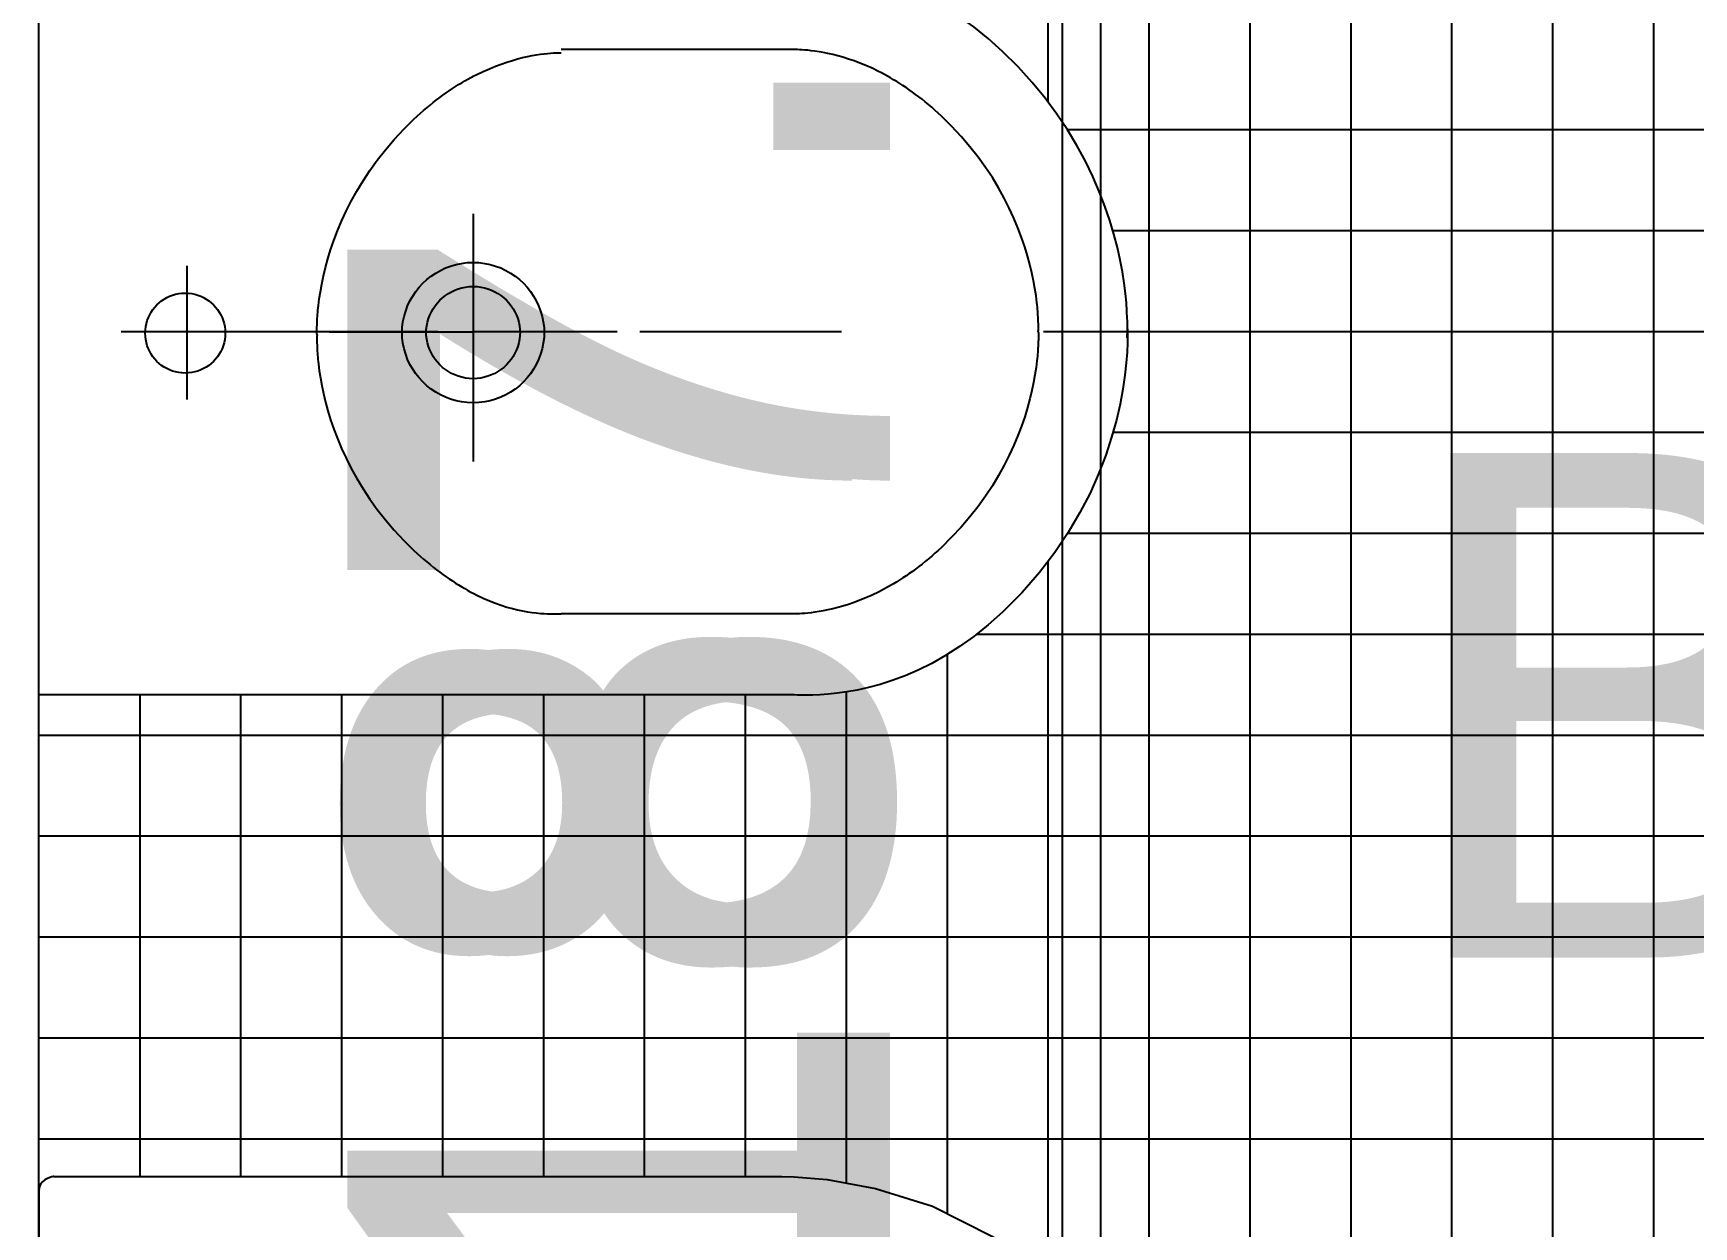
# Model space of a CAD drawing. Extents: x -1.8 to 45.6, y -22.6 to 61.5.
# Drawn here: x 39.141 to 39.963, y 17.007 to 17.598 of the extents above; entities that cross this region are included whole.
import ezdxf
from ezdxf.enums import TextEntityAlignment as Align

# ---------------------------------------------------------------- set-up
doc = ezdxf.new("R2010")
doc.units = 0
doc.header["$MEASUREMENT"] = 0
doc.linetypes.add('CENTER', pattern=[2, 1.25, -0.25, 0.25, -0.25])
doc.linetypes.add('DASHDOTX2', pattern=[50.8, 25.4, -12.7, 0, -12.7])
doc.layers.get('0').update_dxf_attribs({"linetype": 'CONTINUOUS'})
for name, color, linetype in [('A-AXIS-SANITARY', 10, 'DASHDOTX2'), ('a-dim', 3, 'CONTINUOUS'), ('A-NOMENCLATURE', 3, 'CONTINUOUS'), ('A-PROJ-TIL-BATH', 8, 'CONTINUOUS'), ('A-SECT-TILE', 12, 'CONTINUOUS')]:
    doc.layers.add(name, color=color, linetype=linetype)
doc.styles.add('A100-STEXT', font='arial.ttf', dxfattribs={"height": 0.25})

msp = doc.modelspace()

# ---------------------------------------------------------------- linework, layer by layer
for p, q in [((39.14337, 17.27), (39.14337, 17.63)), ((39.14337, 17.27), (39.14337, 17.63)), ((39.5177, 17.58977), (39.40214, 17.58977)), ((39.5177, 17.58977), (39.40214, 17.58977)), ((39.35859, 17.50844), (39.35859, 17.38566)), ((39.35859, 17.50844), (39.35859, 17.38566)), ((39.21682, 17.41649), (39.21682, 17.48263)), ((39.21682, 17.41649), (39.21682, 17.48263)), ((39.24593, 17.45), (39.18419, 17.45)), ((39.24593, 17.45), (39.18419, 17.45)), ((39.28724, 17.45), (39.35859, 17.45)), ((39.28724, 17.45), (39.35859, 17.45)), ((39.42993, 17.45), (39.35859, 17.45)), ((39.42993, 17.45), (39.35859, 17.45)), ((39.5177, 17.31023), (39.40214, 17.31023)), ((39.5177, 17.31023), (39.40214, 17.31023)), ((39.5177, 17.27), (39.14337, 17.27)), ((39.5177, 17.27), (39.14337, 17.27))]:
    msp.add_line(p, q)
for points in [[(39.62089, 17.58892), (39.61375, 17.59531), (39.60664, 17.601), (39.59959, 17.60604), (39.59263, 17.61047), (39.58579, 17.61432), (39.5791, 17.61763), (39.57258, 17.62045), (39.56628, 17.62281), (39.56021, 17.62476), (39.55441, 17.62633), (39.54891, 17.62756), (39.54374, 17.62849), (39.53892, 17.62917), (39.53449, 17.62963), (39.53048, 17.62991), (39.52691, 17.63005), (39.52382, 17.63009), (39.52124, 17.63006), (39.51919, 17.63002), (39.5177, 17.63)], [(39.62089, 17.58892), (39.61375, 17.59531), (39.60664, 17.601), (39.59959, 17.60604), (39.59263, 17.61047), (39.58579, 17.61432), (39.5791, 17.61763), (39.57258, 17.62045), (39.56628, 17.62281), (39.56021, 17.62476), (39.55441, 17.62633), (39.54891, 17.62756), (39.54374, 17.62849), (39.53892, 17.62917), (39.53449, 17.62963), (39.53048, 17.62991), (39.52691, 17.63005), (39.52382, 17.63009), (39.52124, 17.63006), (39.51919, 17.63002), (39.5177, 17.63)], [(39.36049, 17.57747), (39.3636, 17.57897), (39.36665, 17.58032), (39.36962, 17.58154), (39.37251, 17.58262), (39.37531, 17.58358), (39.37802, 17.58442), (39.38062, 17.58516), (39.38312, 17.58579), (39.3855, 17.58633), (39.38776, 17.58679), (39.38989, 17.58716), (39.39188, 17.58747), (39.39374, 17.58771), (39.39544, 17.5879), (39.39699, 17.58803), (39.39837, 17.58813), (39.39959, 17.58819), (39.40062, 17.58822), (39.40148, 17.58824), (39.40214, 17.58824)], [(39.36049, 17.57747), (39.3636, 17.57897), (39.36665, 17.58032), (39.36962, 17.58154), (39.37251, 17.58262), (39.37531, 17.58358), (39.37802, 17.58442), (39.38062, 17.58516), (39.38312, 17.58579), (39.3855, 17.58633), (39.38776, 17.58679), (39.38989, 17.58716), (39.39188, 17.58747), (39.39374, 17.58771), (39.39544, 17.5879), (39.39699, 17.58803), (39.39837, 17.58813), (39.39959, 17.58819), (39.40062, 17.58822), (39.40148, 17.58824), (39.40214, 17.58824)], [(39.55935, 17.57901), (39.55624, 17.58051), (39.5532, 17.58186), (39.55023, 17.58307), (39.54734, 17.58415), (39.54453, 17.58511), (39.54183, 17.58596), (39.53922, 17.58669), (39.53673, 17.58733), (39.53434, 17.58787), (39.53208, 17.58832), (39.52995, 17.5887), (39.52796, 17.589), (39.52611, 17.58924), (39.5244, 17.58943), (39.52285, 17.58957), (39.52147, 17.58966), (39.52026, 17.58972), (39.51922, 17.58975), (39.51836, 17.58977), (39.5177, 17.58977)], [(39.55935, 17.57901), (39.55624, 17.58051), (39.5532, 17.58186), (39.55023, 17.58307), (39.54734, 17.58415), (39.54453, 17.58511), (39.54183, 17.58596), (39.53922, 17.58669), (39.53673, 17.58733), (39.53434, 17.58787), (39.53208, 17.58832), (39.52995, 17.5887), (39.52796, 17.589), (39.52611, 17.58924), (39.5244, 17.58943), (39.52285, 17.58957), (39.52147, 17.58966), (39.52026, 17.58972), (39.51922, 17.58975), (39.51836, 17.58977), (39.5177, 17.58977)], [(39.68271, 17.45647), (39.68254, 17.46014), (39.68225, 17.46433), (39.68179, 17.46899), (39.68115, 17.4741), (39.68028, 17.47961), (39.67917, 17.48551), (39.67778, 17.49175), (39.67608, 17.4983), (39.67405, 17.50513), (39.67164, 17.5122), (39.66884, 17.51948), (39.66562, 17.52694), (39.66194, 17.53454), (39.65777, 17.54225), (39.65308, 17.55004), (39.64785, 17.55786), (39.64205, 17.5657), (39.63564, 17.57351), (39.6286, 17.58126), (39.62089, 17.58892)], [(39.68271, 17.45647), (39.68254, 17.46014), (39.68225, 17.46433), (39.68179, 17.46899), (39.68115, 17.4741), (39.68028, 17.47961), (39.67917, 17.48551), (39.67778, 17.49175), (39.67608, 17.4983), (39.67405, 17.50513), (39.67164, 17.5122), (39.66884, 17.51948), (39.66562, 17.52694), (39.66194, 17.53454), (39.65777, 17.54225), (39.65308, 17.55004), (39.64785, 17.55786), (39.64205, 17.5657), (39.63564, 17.57351), (39.6286, 17.58126), (39.62089, 17.58892)], [(39.32925, 17.55531), (39.33086, 17.5568), (39.33246, 17.55825), (39.33406, 17.55965), (39.33566, 17.56101), (39.33726, 17.56233), (39.33885, 17.56361), (39.34044, 17.56485), (39.34202, 17.56605), (39.3436, 17.5672), (39.34517, 17.56832), (39.34674, 17.5694), (39.3483, 17.57044), (39.34986, 17.57145), (39.3514, 17.57241), (39.35294, 17.57334), (39.35447, 17.57424), (39.35599, 17.5751), (39.3575, 17.57592), (39.359, 17.57672), (39.36049, 17.57747)], [(39.32925, 17.55531), (39.33086, 17.5568), (39.33246, 17.55825), (39.33406, 17.55965), (39.33566, 17.56101), (39.33726, 17.56233), (39.33885, 17.56361), (39.34044, 17.56485), (39.34202, 17.56605), (39.3436, 17.5672), (39.34517, 17.56832), (39.34674, 17.5694), (39.3483, 17.57044), (39.34986, 17.57145), (39.3514, 17.57241), (39.35294, 17.57334), (39.35447, 17.57424), (39.35599, 17.5751), (39.3575, 17.57592), (39.359, 17.57672), (39.36049, 17.57747)], [(39.59059, 17.55684), (39.58898, 17.55833), (39.58738, 17.55978), (39.58578, 17.56119), (39.58418, 17.56255), (39.58259, 17.56387), (39.581, 17.56515), (39.57941, 17.56638), (39.57782, 17.56758), (39.57624, 17.56874), (39.57467, 17.56986), (39.5731, 17.57093), (39.57154, 17.57198), (39.56999, 17.57298), (39.56844, 17.57395), (39.5669, 17.57488), (39.56537, 17.57577), (39.56385, 17.57663), (39.56234, 17.57746), (39.56084, 17.57825), (39.55935, 17.57901)], [(39.59059, 17.55684), (39.58898, 17.55833), (39.58738, 17.55978), (39.58578, 17.56119), (39.58418, 17.56255), (39.58259, 17.56387), (39.581, 17.56515), (39.57941, 17.56638), (39.57782, 17.56758), (39.57624, 17.56874), (39.57467, 17.56986), (39.5731, 17.57093), (39.57154, 17.57198), (39.56999, 17.57298), (39.56844, 17.57395), (39.5669, 17.57488), (39.56537, 17.57577), (39.56385, 17.57663), (39.56234, 17.57746), (39.56084, 17.57825), (39.55935, 17.57901)], [(39.28195, 17.46292), (39.28238, 17.46627), (39.28292, 17.46984), (39.28361, 17.47363), (39.28444, 17.47761), (39.28544, 17.48177), (39.28662, 17.4861), (39.28798, 17.49058), (39.28955, 17.49519), (39.29134, 17.49992), (39.29336, 17.50475), (39.29562, 17.50967), (39.29814, 17.51466), (39.30094, 17.51971), (39.30402, 17.52479), (39.3074, 17.52991), (39.31109, 17.53503), (39.31511, 17.54015), (39.31946, 17.54524), (39.32418, 17.5503), (39.32925, 17.55531)], [(39.28195, 17.46292), (39.28238, 17.46627), (39.28292, 17.46984), (39.28361, 17.47363), (39.28444, 17.47761), (39.28544, 17.48177), (39.28662, 17.4861), (39.28798, 17.49058), (39.28955, 17.49519), (39.29134, 17.49992), (39.29336, 17.50475), (39.29562, 17.50967), (39.29814, 17.51466), (39.30094, 17.51971), (39.30402, 17.52479), (39.3074, 17.52991), (39.31109, 17.53503), (39.31511, 17.54015), (39.31946, 17.54524), (39.32418, 17.5503), (39.32925, 17.55531)], [(39.63789, 17.46446), (39.63747, 17.4678), (39.63692, 17.47138), (39.63623, 17.47516), (39.6354, 17.47914), (39.6344, 17.48331), (39.63323, 17.48763), (39.63186, 17.49211), (39.63029, 17.49672), (39.6285, 17.50145), (39.62649, 17.50628), (39.62422, 17.5112), (39.6217, 17.51619), (39.61891, 17.52124), (39.61583, 17.52633), (39.61245, 17.53144), (39.60876, 17.53656), (39.60474, 17.54168), (39.60038, 17.54678), (39.59567, 17.55183), (39.59059, 17.55684)], [(39.63789, 17.46446), (39.63747, 17.4678), (39.63692, 17.47138), (39.63623, 17.47516), (39.6354, 17.47914), (39.6344, 17.48331), (39.63323, 17.48763), (39.63186, 17.49211), (39.63029, 17.49672), (39.6285, 17.50145), (39.62649, 17.50628), (39.62422, 17.5112), (39.6217, 17.51619), (39.61891, 17.52124), (39.61583, 17.52633), (39.61245, 17.53144), (39.60876, 17.53656), (39.60474, 17.54168), (39.60038, 17.54678), (39.59567, 17.55183), (39.59059, 17.55684)], [(39.32336, 17.44912), (39.32348, 17.45201), (39.32383, 17.45483), (39.32439, 17.45759), (39.32516, 17.46025), (39.32613, 17.46283), (39.3273, 17.46531), (39.32864, 17.46768), (39.33016, 17.46992), (39.33184, 17.47204), (39.33368, 17.47403), (39.33566, 17.47587), (39.33779, 17.47755), (39.34003, 17.47907), (39.3424, 17.48041), (39.34488, 17.48158), (39.34745, 17.48255), (39.35012, 17.48332), (39.35287, 17.48388), (39.3557, 17.48423), (39.35859, 17.48435)], [(39.32336, 17.44912), (39.32348, 17.45201), (39.32383, 17.45483), (39.32439, 17.45759), (39.32516, 17.46025), (39.32613, 17.46283), (39.3273, 17.46531), (39.32864, 17.46768), (39.33016, 17.46992), (39.33184, 17.47204), (39.33368, 17.47403), (39.33566, 17.47587), (39.33779, 17.47755), (39.34003, 17.47907), (39.3424, 17.48041), (39.34488, 17.48158), (39.34745, 17.48255), (39.35012, 17.48332), (39.35287, 17.48388), (39.3557, 17.48423), (39.35859, 17.48435)], [(39.35859, 17.48435), (39.36148, 17.48423), (39.3643, 17.48388), (39.36705, 17.48332), (39.36972, 17.48255), (39.3723, 17.48158), (39.37478, 17.48041), (39.37714, 17.47907), (39.37939, 17.47755), (39.38151, 17.47587), (39.3835, 17.47403), (39.38533, 17.47204), (39.38702, 17.46992), (39.38853, 17.46768), (39.38988, 17.46531), (39.39104, 17.46283), (39.39202, 17.46025), (39.39279, 17.45759), (39.39335, 17.45483), (39.3937, 17.45201), (39.39381, 17.44912)], [(39.35859, 17.48435), (39.36148, 17.48423), (39.3643, 17.48388), (39.36705, 17.48332), (39.36972, 17.48255), (39.3723, 17.48158), (39.37478, 17.48041), (39.37714, 17.47907), (39.37939, 17.47755), (39.38151, 17.47587), (39.3835, 17.47403), (39.38533, 17.47204), (39.38702, 17.46992), (39.38853, 17.46768), (39.38988, 17.46531), (39.39104, 17.46283), (39.39202, 17.46025), (39.39279, 17.45759), (39.39335, 17.45483), (39.3937, 17.45201), (39.39381, 17.44912)], [(39.19611, 17.44931), (39.19618, 17.45094), (39.19637, 17.45253), (39.19669, 17.45408), (39.19713, 17.45558), (39.19767, 17.45703), (39.19833, 17.45842), (39.19908, 17.45976), (39.19994, 17.46102), (39.20089, 17.46221), (39.20192, 17.46333), (39.20304, 17.46437), (39.20423, 17.46531), (39.2055, 17.46617), (39.20683, 17.46693), (39.20822, 17.46758), (39.20967, 17.46813), (39.21118, 17.46856), (39.21272, 17.46888), (39.21431, 17.46907), (39.21594, 17.46914)], [(39.19611, 17.44931), (39.19618, 17.45094), (39.19637, 17.45253), (39.19669, 17.45408), (39.19713, 17.45558), (39.19767, 17.45703), (39.19833, 17.45842), (39.19908, 17.45976), (39.19994, 17.46102), (39.20089, 17.46221), (39.20192, 17.46333), (39.20304, 17.46437), (39.20423, 17.46531), (39.2055, 17.46617), (39.20683, 17.46693), (39.20822, 17.46758), (39.20967, 17.46813), (39.21118, 17.46856), (39.21272, 17.46888), (39.21431, 17.46907), (39.21594, 17.46914)], [(39.21594, 17.46914), (39.21757, 17.46907), (39.21916, 17.46888), (39.2207, 17.46856), (39.22221, 17.46813), (39.22366, 17.46758), (39.22505, 17.46693), (39.22638, 17.46617), (39.22765, 17.46531), (39.22884, 17.46437), (39.22996, 17.46333), (39.23099, 17.46221), (39.23194, 17.46102), (39.2328, 17.45976), (39.23355, 17.45842), (39.23421, 17.45703), (39.23475, 17.45558), (39.23519, 17.45408), (39.23551, 17.45253), (39.2357, 17.45094), (39.23577, 17.44931)], [(39.21594, 17.46914), (39.21757, 17.46907), (39.21916, 17.46888), (39.2207, 17.46856), (39.22221, 17.46813), (39.22366, 17.46758), (39.22505, 17.46693), (39.22638, 17.46617), (39.22765, 17.46531), (39.22884, 17.46437), (39.22996, 17.46333), (39.23099, 17.46221), (39.23194, 17.46102), (39.2328, 17.45976), (39.23355, 17.45842), (39.23421, 17.45703), (39.23475, 17.45558), (39.23519, 17.45408), (39.23551, 17.45253), (39.2357, 17.45094), (39.23577, 17.44931)], [(39.33532, 17.44912), (39.33539, 17.45103), (39.33562, 17.4529), (39.33599, 17.45471), (39.3365, 17.45648), (39.33714, 17.45818), (39.33791, 17.45982), (39.3388, 17.46138), (39.33981, 17.46287), (39.34092, 17.46427), (39.34213, 17.46558), (39.34344, 17.46679), (39.34484, 17.4679), (39.34633, 17.46891), (39.34789, 17.4698), (39.34953, 17.47056), (39.35123, 17.47121), (39.353, 17.47172), (39.35481, 17.47209), (39.35668, 17.47232), (39.35859, 17.47239)], [(39.33532, 17.44912), (39.33539, 17.45103), (39.33562, 17.4529), (39.33599, 17.45471), (39.3365, 17.45648), (39.33714, 17.45818), (39.33791, 17.45982), (39.3388, 17.46138), (39.33981, 17.46287), (39.34092, 17.46427), (39.34213, 17.46558), (39.34344, 17.46679), (39.34484, 17.4679), (39.34633, 17.46891), (39.34789, 17.4698), (39.34953, 17.47056), (39.35123, 17.47121), (39.353, 17.47172), (39.35481, 17.47209), (39.35668, 17.47232), (39.35859, 17.47239)], [(39.35859, 17.47239), (39.3605, 17.47232), (39.36236, 17.47209), (39.36418, 17.47172), (39.36594, 17.47121), (39.36765, 17.47056), (39.36928, 17.4698), (39.37085, 17.46891), (39.37233, 17.4679), (39.37373, 17.46679), (39.37504, 17.46558), (39.37626, 17.46427), (39.37737, 17.46287), (39.37837, 17.46138), (39.37926, 17.45982), (39.38003, 17.45818), (39.38067, 17.45648), (39.38118, 17.45471), (39.38156, 17.4529), (39.38178, 17.45103), (39.38186, 17.44912)], [(39.35859, 17.47239), (39.3605, 17.47232), (39.36236, 17.47209), (39.36418, 17.47172), (39.36594, 17.47121), (39.36765, 17.47056), (39.36928, 17.4698), (39.37085, 17.46891), (39.37233, 17.4679), (39.37373, 17.46679), (39.37504, 17.46558), (39.37626, 17.46427), (39.37737, 17.46287), (39.37837, 17.46138), (39.37926, 17.45982), (39.38003, 17.45818), (39.38067, 17.45648), (39.38118, 17.45471), (39.38156, 17.4529), (39.38178, 17.45103), (39.38186, 17.44912)], [(39.28124, 17.44847), (39.28123, 17.4487), (39.28122, 17.44899), (39.28121, 17.44934), (39.2812, 17.44975), (39.28119, 17.4502), (39.28119, 17.45072), (39.28119, 17.45128), (39.2812, 17.4519), (39.28121, 17.45256), (39.28123, 17.45328), (39.28126, 17.45404), (39.28129, 17.45486), (39.28134, 17.45571), (39.28139, 17.45662), (39.28145, 17.45756), (39.28153, 17.45855), (39.28161, 17.45959), (39.28171, 17.46066), (39.28182, 17.46177), (39.28195, 17.46292)], [(39.28124, 17.44847), (39.28123, 17.4487), (39.28122, 17.44899), (39.28121, 17.44934), (39.2812, 17.44975), (39.28119, 17.4502), (39.28119, 17.45072), (39.28119, 17.45128), (39.2812, 17.4519), (39.28121, 17.45256), (39.28123, 17.45328), (39.28126, 17.45404), (39.28129, 17.45486), (39.28134, 17.45571), (39.28139, 17.45662), (39.28145, 17.45756), (39.28153, 17.45855), (39.28161, 17.45959), (39.28171, 17.46066), (39.28182, 17.46177), (39.28195, 17.46292)], [(39.6386, 17.45), (39.63861, 17.45023), (39.63863, 17.45053), (39.63864, 17.45087), (39.63864, 17.45128), (39.63865, 17.45174), (39.63865, 17.45225), (39.63865, 17.45281), (39.63864, 17.45343), (39.63863, 17.4541), (39.63861, 17.45481), (39.63858, 17.45558), (39.63855, 17.45639), (39.63851, 17.45725), (39.63845, 17.45815), (39.63839, 17.4591), (39.63832, 17.46009), (39.63823, 17.46112), (39.63813, 17.46219), (39.63802, 17.46331), (39.63789, 17.46446)], [(39.6386, 17.45), (39.63861, 17.45023), (39.63863, 17.45053), (39.63864, 17.45087), (39.63864, 17.45128), (39.63865, 17.45174), (39.63865, 17.45225), (39.63865, 17.45281), (39.63864, 17.45343), (39.63863, 17.4541), (39.63861, 17.45481), (39.63858, 17.45558), (39.63855, 17.45639), (39.63851, 17.45725), (39.63845, 17.45815), (39.63839, 17.4591), (39.63832, 17.46009), (39.63823, 17.46112), (39.63813, 17.46219), (39.63802, 17.46331), (39.63789, 17.46446)], [(39.68262, 17.45307), (39.68266, 17.4525), (39.68273, 17.45083), (39.68278, 17.44813), (39.68273, 17.44447), (39.68255, 17.43992), (39.68215, 17.43454), (39.68148, 17.42841), (39.68049, 17.42159), (39.6791, 17.41416), (39.67727, 17.40617), (39.67492, 17.3977), (39.67201, 17.38882), (39.66846, 17.37959), (39.66423, 17.37008), (39.65924, 17.36037), (39.65343, 17.35052), (39.64676, 17.34059), (39.63915, 17.33067), (39.63055, 17.3208), (39.62089, 17.31108)], [(39.68262, 17.45307), (39.68266, 17.4525), (39.68273, 17.45083), (39.68278, 17.44813), (39.68273, 17.44447), (39.68255, 17.43992), (39.68215, 17.43454), (39.68148, 17.42841), (39.68049, 17.42159), (39.6791, 17.41416), (39.67727, 17.40617), (39.67492, 17.3977), (39.67201, 17.38882), (39.66846, 17.37959), (39.66423, 17.37008), (39.65924, 17.36037), (39.65343, 17.35052), (39.64676, 17.34059), (39.63915, 17.33067), (39.63055, 17.3208), (39.62089, 17.31108)], [(39.68262, 17.44693), (39.68263, 17.44696), (39.68263, 17.44703), (39.68264, 17.44716), (39.68265, 17.44734), (39.68267, 17.44757), (39.68268, 17.44784), (39.68269, 17.44817), (39.68271, 17.44854), (39.68273, 17.44896), (39.68274, 17.44942), (39.68275, 17.44993), (39.68276, 17.45049), (39.68277, 17.45109), (39.68278, 17.45173), (39.68278, 17.45242), (39.68277, 17.45315), (39.68277, 17.45392), (39.68275, 17.45473), (39.68273, 17.45558), (39.68271, 17.45647)], [(39.68262, 17.44693), (39.68263, 17.44696), (39.68263, 17.44703), (39.68264, 17.44716), (39.68265, 17.44734), (39.68267, 17.44757), (39.68268, 17.44784), (39.68269, 17.44817), (39.68271, 17.44854), (39.68273, 17.44896), (39.68274, 17.44942), (39.68275, 17.44993), (39.68276, 17.45049), (39.68277, 17.45109), (39.68278, 17.45173), (39.68278, 17.45242), (39.68277, 17.45315), (39.68277, 17.45392), (39.68275, 17.45473), (39.68273, 17.45558), (39.68271, 17.45647)], [(39.21594, 17.42949), (39.21431, 17.42955), (39.21272, 17.42975), (39.21118, 17.43006), (39.20967, 17.4305), (39.20822, 17.43105), (39.20683, 17.4317), (39.2055, 17.43246), (39.20423, 17.43331), (39.20304, 17.43426), (39.20192, 17.43529), (39.20089, 17.43641), (39.19994, 17.4376), (39.19908, 17.43887), (39.19833, 17.4402), (39.19767, 17.4416), (39.19713, 17.44305), (39.19669, 17.44455), (39.19637, 17.4461), (39.19618, 17.44769), (39.19611, 17.44931)], [(39.21594, 17.42949), (39.21431, 17.42955), (39.21272, 17.42975), (39.21118, 17.43006), (39.20967, 17.4305), (39.20822, 17.43105), (39.20683, 17.4317), (39.2055, 17.43246), (39.20423, 17.43331), (39.20304, 17.43426), (39.20192, 17.43529), (39.20089, 17.43641), (39.19994, 17.4376), (39.19908, 17.43887), (39.19833, 17.4402), (39.19767, 17.4416), (39.19713, 17.44305), (39.19669, 17.44455), (39.19637, 17.4461), (39.19618, 17.44769), (39.19611, 17.44931)], [(39.23577, 17.44931), (39.2357, 17.44769), (39.23551, 17.4461), (39.23519, 17.44455), (39.23475, 17.44305), (39.23421, 17.4416), (39.23355, 17.4402), (39.2328, 17.43887), (39.23194, 17.4376), (39.23099, 17.43641), (39.22996, 17.43529), (39.22884, 17.43426), (39.22765, 17.43331), (39.22638, 17.43246), (39.22505, 17.4317), (39.22366, 17.43105), (39.22221, 17.4305), (39.2207, 17.43006), (39.21916, 17.42975), (39.21757, 17.42955), (39.21594, 17.42949)], [(39.23577, 17.44931), (39.2357, 17.44769), (39.23551, 17.4461), (39.23519, 17.44455), (39.23475, 17.44305), (39.23421, 17.4416), (39.23355, 17.4402), (39.2328, 17.43887), (39.23194, 17.4376), (39.23099, 17.43641), (39.22996, 17.43529), (39.22884, 17.43426), (39.22765, 17.43331), (39.22638, 17.43246), (39.22505, 17.4317), (39.22366, 17.43105), (39.22221, 17.4305), (39.2207, 17.43006), (39.21916, 17.42975), (39.21757, 17.42955), (39.21594, 17.42949)], [(39.28124, 17.44847), (39.28123, 17.44823), (39.28122, 17.44794), (39.28121, 17.44759), (39.2812, 17.44719), (39.28119, 17.44673), (39.28119, 17.44622), (39.28119, 17.44565), (39.2812, 17.44504), (39.28121, 17.44437), (39.28123, 17.44365), (39.28126, 17.44289), (39.28129, 17.44208), (39.28134, 17.44122), (39.28139, 17.44032), (39.28145, 17.43937), (39.28153, 17.43838), (39.28161, 17.43735), (39.28171, 17.43627), (39.28182, 17.43516), (39.28195, 17.43401)], [(39.28124, 17.44847), (39.28123, 17.44823), (39.28122, 17.44794), (39.28121, 17.44759), (39.2812, 17.44719), (39.28119, 17.44673), (39.28119, 17.44622), (39.28119, 17.44565), (39.2812, 17.44504), (39.28121, 17.44437), (39.28123, 17.44365), (39.28126, 17.44289), (39.28129, 17.44208), (39.28134, 17.44122), (39.28139, 17.44032), (39.28145, 17.43937), (39.28153, 17.43838), (39.28161, 17.43735), (39.28171, 17.43627), (39.28182, 17.43516), (39.28195, 17.43401)], [(39.35859, 17.41478), (39.3557, 17.41489), (39.35287, 17.41524), (39.35012, 17.4158), (39.34745, 17.41657), (39.34488, 17.41754), (39.3424, 17.41871), (39.34003, 17.42005), (39.33779, 17.42157), (39.33566, 17.42326), (39.33368, 17.42509), (39.33184, 17.42708), (39.33016, 17.4292), (39.32864, 17.43145), (39.3273, 17.43381), (39.32613, 17.43629), (39.32516, 17.43887), (39.32439, 17.44154), (39.32383, 17.44429), (39.32348, 17.44711), (39.32336, 17.45)], [(39.35859, 17.41478), (39.3557, 17.41489), (39.35287, 17.41524), (39.35012, 17.4158), (39.34745, 17.41657), (39.34488, 17.41754), (39.3424, 17.41871), (39.34003, 17.42005), (39.33779, 17.42157), (39.33566, 17.42326), (39.33368, 17.42509), (39.33184, 17.42708), (39.33016, 17.4292), (39.32864, 17.43145), (39.3273, 17.43381), (39.32613, 17.43629), (39.32516, 17.43887), (39.32439, 17.44154), (39.32383, 17.44429), (39.32348, 17.44711), (39.32336, 17.45)], [(39.35859, 17.42673), (39.35668, 17.4268), (39.35481, 17.42703), (39.353, 17.4274), (39.35123, 17.42791), (39.34953, 17.42856), (39.34789, 17.42932), (39.34633, 17.43021), (39.34484, 17.43122), (39.34344, 17.43233), (39.34213, 17.43354), (39.34092, 17.43485), (39.33981, 17.43626), (39.3388, 17.43774), (39.33791, 17.4393), (39.33714, 17.44094), (39.3365, 17.44264), (39.33599, 17.44441), (39.33562, 17.44623), (39.33539, 17.44809), (39.33532, 17.45)], [(39.35859, 17.42673), (39.35668, 17.4268), (39.35481, 17.42703), (39.353, 17.4274), (39.35123, 17.42791), (39.34953, 17.42856), (39.34789, 17.42932), (39.34633, 17.43021), (39.34484, 17.43122), (39.34344, 17.43233), (39.34213, 17.43354), (39.34092, 17.43485), (39.33981, 17.43626), (39.3388, 17.43774), (39.33791, 17.4393), (39.33714, 17.44094), (39.3365, 17.44264), (39.33599, 17.44441), (39.33562, 17.44623), (39.33539, 17.44809), (39.33532, 17.45)], [(39.38186, 17.45), (39.38178, 17.44809), (39.38156, 17.44623), (39.38118, 17.44441), (39.38067, 17.44264), (39.38003, 17.44094), (39.37926, 17.4393), (39.37837, 17.43774), (39.37737, 17.43626), (39.37626, 17.43485), (39.37504, 17.43354), (39.37373, 17.43233), (39.37233, 17.43122), (39.37085, 17.43021), (39.36928, 17.42932), (39.36765, 17.42856), (39.36594, 17.42791), (39.36418, 17.4274), (39.36236, 17.42703), (39.3605, 17.4268), (39.35859, 17.42673)], [(39.39381, 17.45), (39.3937, 17.44711), (39.39335, 17.44429), (39.39279, 17.44154), (39.39202, 17.43887), (39.39104, 17.43629), (39.38988, 17.43381), (39.38853, 17.43145), (39.38702, 17.4292), (39.38533, 17.42708), (39.3835, 17.42509), (39.38151, 17.42326), (39.37939, 17.42157), (39.37714, 17.42005), (39.37478, 17.41871), (39.3723, 17.41754), (39.36972, 17.41657), (39.36705, 17.4158), (39.3643, 17.41524), (39.36148, 17.41489), (39.35859, 17.41478)], [(39.38186, 17.45), (39.38178, 17.44809), (39.38156, 17.44623), (39.38118, 17.44441), (39.38067, 17.44264), (39.38003, 17.44094), (39.37926, 17.4393), (39.37837, 17.43774), (39.37737, 17.43626), (39.37626, 17.43485), (39.37504, 17.43354), (39.37373, 17.43233), (39.37233, 17.43122), (39.37085, 17.43021), (39.36928, 17.42932), (39.36765, 17.42856), (39.36594, 17.42791), (39.36418, 17.4274), (39.36236, 17.42703), (39.3605, 17.4268), (39.35859, 17.42673)], [(39.39381, 17.45), (39.3937, 17.44711), (39.39335, 17.44429), (39.39279, 17.44154), (39.39202, 17.43887), (39.39104, 17.43629), (39.38988, 17.43381), (39.38853, 17.43145), (39.38702, 17.4292), (39.38533, 17.42708), (39.3835, 17.42509), (39.38151, 17.42326), (39.37939, 17.42157), (39.37714, 17.42005), (39.37478, 17.41871), (39.3723, 17.41754), (39.36972, 17.41657), (39.36705, 17.4158), (39.3643, 17.41524), (39.36148, 17.41489), (39.35859, 17.41478)], [(39.6386, 17.45), (39.63861, 17.44977), (39.63863, 17.44947), (39.63864, 17.44912), (39.63864, 17.44872), (39.63865, 17.44826), (39.63865, 17.44775), (39.63865, 17.44719), (39.63864, 17.44657), (39.63863, 17.4459), (39.63861, 17.44519), (39.63858, 17.44442), (39.63855, 17.44361), (39.63851, 17.44275), (39.63845, 17.44185), (39.63839, 17.4409), (39.63832, 17.43991), (39.63823, 17.43888), (39.63813, 17.43781), (39.63802, 17.43669), (39.63789, 17.43554)], [(39.6386, 17.45), (39.63861, 17.44977), (39.63863, 17.44947), (39.63864, 17.44912), (39.63864, 17.44872), (39.63865, 17.44826), (39.63865, 17.44775), (39.63865, 17.44719), (39.63864, 17.44657), (39.63863, 17.4459), (39.63861, 17.44519), (39.63858, 17.44442), (39.63855, 17.44361), (39.63851, 17.44275), (39.63845, 17.44185), (39.63839, 17.4409), (39.63832, 17.43991), (39.63823, 17.43888), (39.63813, 17.43781), (39.63802, 17.43669), (39.63789, 17.43554)], [(39.63789, 17.43554), (39.63747, 17.4322), (39.63692, 17.42862), (39.63623, 17.42484), (39.6354, 17.42086), (39.6344, 17.41669), (39.63323, 17.41237), (39.63186, 17.40789), (39.63029, 17.40328), (39.6285, 17.39855), (39.62649, 17.39372), (39.62422, 17.3888), (39.6217, 17.38381), (39.61891, 17.37876), (39.61583, 17.37367), (39.61245, 17.36856), (39.60876, 17.36344), (39.60474, 17.35832), (39.60038, 17.35322), (39.59567, 17.34817), (39.59059, 17.34316)], [(39.63789, 17.43554), (39.63747, 17.4322), (39.63692, 17.42862), (39.63623, 17.42484), (39.6354, 17.42086), (39.6344, 17.41669), (39.63323, 17.41237), (39.63186, 17.40789), (39.63029, 17.40328), (39.6285, 17.39855), (39.62649, 17.39372), (39.62422, 17.3888), (39.6217, 17.38381), (39.61891, 17.37876), (39.61583, 17.37367), (39.61245, 17.36856), (39.60876, 17.36344), (39.60474, 17.35832), (39.60038, 17.35322), (39.59567, 17.34817), (39.59059, 17.34316)], [(39.28195, 17.43401), (39.28238, 17.43066), (39.28292, 17.42709), (39.28361, 17.4233), (39.28444, 17.41932), (39.28544, 17.41516), (39.28662, 17.41083), (39.28798, 17.40636), (39.28955, 17.40175), (39.29134, 17.39702), (39.29336, 17.39218), (39.29562, 17.38727), (39.29814, 17.38227), (39.30094, 17.37723), (39.30402, 17.37214), (39.3074, 17.36703), (39.31109, 17.3619), (39.31511, 17.35679), (39.31946, 17.35169), (39.32418, 17.34663), (39.32925, 17.34163)], [(39.28195, 17.43401), (39.28238, 17.43066), (39.28292, 17.42709), (39.28361, 17.4233), (39.28444, 17.41932), (39.28544, 17.41516), (39.28662, 17.41083), (39.28798, 17.40636), (39.28955, 17.40175), (39.29134, 17.39702), (39.29336, 17.39218), (39.29562, 17.38727), (39.29814, 17.38227), (39.30094, 17.37723), (39.30402, 17.37214), (39.3074, 17.36703), (39.31109, 17.3619), (39.31511, 17.35679), (39.31946, 17.35169), (39.32418, 17.34663), (39.32925, 17.34163)], [(39.32925, 17.34163), (39.33086, 17.34013), (39.33246, 17.33869), (39.33406, 17.33728), (39.33566, 17.33592), (39.33726, 17.3346), (39.33885, 17.33332), (39.34044, 17.33208), (39.34202, 17.33089), (39.3436, 17.32973), (39.34517, 17.32861), (39.34674, 17.32753), (39.3483, 17.32649), (39.34986, 17.32549), (39.3514, 17.32452), (39.35294, 17.32359), (39.35447, 17.32269), (39.35599, 17.32183), (39.3575, 17.32101), (39.359, 17.32022), (39.36049, 17.31946)], [(39.32925, 17.34163), (39.33086, 17.34013), (39.33246, 17.33869), (39.33406, 17.33728), (39.33566, 17.33592), (39.33726, 17.3346), (39.33885, 17.33332), (39.34044, 17.33208), (39.34202, 17.33089), (39.3436, 17.32973), (39.34517, 17.32861), (39.34674, 17.32753), (39.3483, 17.32649), (39.34986, 17.32549), (39.3514, 17.32452), (39.35294, 17.32359), (39.35447, 17.32269), (39.35599, 17.32183), (39.3575, 17.32101), (39.359, 17.32022), (39.36049, 17.31946)], [(39.59059, 17.34316), (39.58898, 17.34167), (39.58738, 17.34022), (39.58578, 17.33881), (39.58418, 17.33745), (39.58259, 17.33613), (39.581, 17.33485), (39.57941, 17.33362), (39.57782, 17.33242), (39.57624, 17.33126), (39.57467, 17.33014), (39.5731, 17.32907), (39.57154, 17.32802), (39.56999, 17.32702), (39.56844, 17.32605), (39.5669, 17.32512), (39.56537, 17.32423), (39.56385, 17.32337), (39.56234, 17.32254), (39.56084, 17.32175), (39.55935, 17.32099)], [(39.59059, 17.34316), (39.58898, 17.34167), (39.58738, 17.34022), (39.58578, 17.33881), (39.58418, 17.33745), (39.58259, 17.33613), (39.581, 17.33485), (39.57941, 17.33362), (39.57782, 17.33242), (39.57624, 17.33126), (39.57467, 17.33014), (39.5731, 17.32907), (39.57154, 17.32802), (39.56999, 17.32702), (39.56844, 17.32605), (39.5669, 17.32512), (39.56537, 17.32423), (39.56385, 17.32337), (39.56234, 17.32254), (39.56084, 17.32175), (39.55935, 17.32099)], [(39.36049, 17.31946), (39.3636, 17.31797), (39.36665, 17.31665), (39.36962, 17.31549), (39.37251, 17.31447), (39.37531, 17.31359), (39.37802, 17.31284), (39.38062, 17.31221), (39.38312, 17.31168), (39.3855, 17.31125), (39.38776, 17.31091), (39.38989, 17.31065), (39.39188, 17.31046), (39.39374, 17.31032), (39.39544, 17.31024), (39.39699, 17.3102), (39.39837, 17.31018), (39.39959, 17.31019), (39.40062, 17.3102), (39.40148, 17.31022), (39.40214, 17.31023)], [(39.36049, 17.31946), (39.3636, 17.31797), (39.36665, 17.31665), (39.36962, 17.31549), (39.37251, 17.31447), (39.37531, 17.31359), (39.37802, 17.31284), (39.38062, 17.31221), (39.38312, 17.31168), (39.3855, 17.31125), (39.38776, 17.31091), (39.38989, 17.31065), (39.39188, 17.31046), (39.39374, 17.31032), (39.39544, 17.31024), (39.39699, 17.3102), (39.39837, 17.31018), (39.39959, 17.31019), (39.40062, 17.3102), (39.40148, 17.31022), (39.40214, 17.31023)], [(39.55935, 17.32099), (39.55624, 17.31949), (39.5532, 17.31814), (39.55023, 17.31693), (39.54734, 17.31585), (39.54453, 17.31489), (39.54183, 17.31404), (39.53922, 17.31331), (39.53673, 17.31267), (39.53434, 17.31213), (39.53208, 17.31168), (39.52995, 17.3113), (39.52796, 17.311), (39.52611, 17.31076), (39.5244, 17.31057), (39.52285, 17.31043), (39.52147, 17.31034), (39.52026, 17.31028), (39.51922, 17.31025), (39.51836, 17.31023), (39.5177, 17.31023)], [(39.55935, 17.32099), (39.55624, 17.31949), (39.5532, 17.31814), (39.55023, 17.31693), (39.54734, 17.31585), (39.54453, 17.31489), (39.54183, 17.31404), (39.53922, 17.31331), (39.53673, 17.31267), (39.53434, 17.31213), (39.53208, 17.31168), (39.52995, 17.3113), (39.52796, 17.311), (39.52611, 17.31076), (39.5244, 17.31057), (39.52285, 17.31043), (39.52147, 17.31034), (39.52026, 17.31028), (39.51922, 17.31025), (39.51836, 17.31023), (39.5177, 17.31023)], [(39.62089, 17.31108), (39.61375, 17.30469), (39.60664, 17.299), (39.59959, 17.29396), (39.59263, 17.28953), (39.58579, 17.28568), (39.5791, 17.28237), (39.57258, 17.27955), (39.56628, 17.27719), (39.56021, 17.27524), (39.55441, 17.27367), (39.54891, 17.27244), (39.54374, 17.27151), (39.53892, 17.27083), (39.53449, 17.27037), (39.53048, 17.27009), (39.52691, 17.26995), (39.52382, 17.26991), (39.52124, 17.26994), (39.51919, 17.26998), (39.5177, 17.27)], [(39.62089, 17.31108), (39.61375, 17.30469), (39.60664, 17.299), (39.59959, 17.29396), (39.59263, 17.28953), (39.58579, 17.28568), (39.5791, 17.28237), (39.57258, 17.27955), (39.56628, 17.27719), (39.56021, 17.27524), (39.55441, 17.27367), (39.54891, 17.27244), (39.54374, 17.27151), (39.53892, 17.27083), (39.53449, 17.27037), (39.53048, 17.27009), (39.52691, 17.26995), (39.52382, 17.26991), (39.52124, 17.26994), (39.51919, 17.26998), (39.5177, 17.27)]]:
    msp.add_lwpolyline(points)
for points in [[(39.15077, 17.03141, 0), (39.15052, 17.03137, 0), (39.14984, 17.03122, 0), (39.14885, 17.03093, 0), (39.14768, 17.03045, 0), (39.14645, 17.02976, 0), (39.14529, 17.0288, 0), (39.1443, 17.02755, 0), (39.14362, 17.02597, 0), (39.14337, 17.02401, 0)], [(39.15077, 17.03141, 0), (39.15052, 17.03137, 0), (39.14984, 17.03122, 0), (39.14885, 17.03093, 0), (39.14768, 17.03045, 0), (39.14645, 17.02976, 0), (39.14529, 17.0288, 0), (39.1443, 17.02755, 0), (39.14362, 17.02597, 0), (39.14337, 17.02401, 0)], [(39.15077, 17.03141, 0), (39.16314, 17.03141, 0), (39.19629, 17.03141, 0), (39.24429, 17.03141, 0), (39.30119, 17.03141, 0), (39.36106, 17.03141, 0), (39.41796, 17.03141, 0), (39.46596, 17.03141, 0), (39.49911, 17.03141, 0), (39.51148, 17.03141, 0)], [(39.15077, 17.03141, 0), (39.16314, 17.03141, 0), (39.19629, 17.03141, 0), (39.24429, 17.03141, 0), (39.30119, 17.03141, 0), (39.36106, 17.03141, 0), (39.41796, 17.03141, 0), (39.46596, 17.03141, 0), (39.49911, 17.03141, 0), (39.51148, 17.03141, 0)], [(39.51148, 17.03141, 0), (39.51762, 17.03129, 0), (39.53407, 17.02986, 0), (39.5579, 17.02551, 0), (39.58615, 17.01665, 0), (39.61587, 17.00167, 0), (39.64411, 16.97897, 0), (39.66794, 16.94694, 0), (39.6844, 16.90397, 0), (39.69054, 16.84848, 0)], [(39.51148, 17.03141, 0), (39.51762, 17.03129, 0), (39.53407, 17.02986, 0), (39.5579, 17.02551, 0), (39.58615, 17.01665, 0), (39.61587, 17.00167, 0), (39.64411, 16.97897, 0), (39.66794, 16.94694, 0), (39.6844, 16.90397, 0), (39.69054, 16.84848, 0)], [(39.14337, 17.02401, 0), (39.14337, 17.01217, 0), (39.14337, 16.98044, 0), (39.14337, 16.93451, 0), (39.14337, 16.88006, 0), (39.14337, 16.82276, 0), (39.14337, 16.7683, 0), (39.14337, 16.72237, 0), (39.14337, 16.69065, 0), (39.14337, 16.67881, 0)], [(39.14337, 17.02401, 0), (39.14337, 17.01217, 0), (39.14337, 16.98044, 0), (39.14337, 16.93451, 0), (39.14337, 16.88006, 0), (39.14337, 16.82276, 0), (39.14337, 16.7683, 0), (39.14337, 16.72237, 0), (39.14337, 16.69065, 0), (39.14337, 16.67881, 0)]]:
    msp.add_polyline3d(points)
at = {"layer": 'A-AXIS-SANITARY', "linetype": 'CENTER', "ltscale": 0.1}
msp.add_line((39.76616, 17.45), (38.89676, 17.45), dxfattribs=at)
msp.add_line((39.76616, 17.45), (38.89676, 17.45), dxfattribs=at)
at = {"layer": 'a-dim', "color": 15}
for p, q in [((39.65066, 16.325), (39.65066, 18.4)), ((39.66951, 16.325), (39.66951, 18.4))]:
    msp.add_line(p, q, dxfattribs=at)
at = {"layer": 'A-PROJ-TIL-BATH'}
for p, q in [((39.64337, 17.85), (39.64337, 17.56392)), ((39.64337, 17.85), (39.64337, 17.56392)), ((39.69337, 17.83182), (39.69337, 16.45)), ((39.69337, 17.83182), (39.69337, 16.45)), ((39.74337, 17.78182), (39.74337, 16.45)), ((39.74337, 17.78182), (39.74337, 16.45)), ((39.79337, 17.73182), (39.79337, 16.45)), ((39.79337, 17.73182), (39.79337, 16.45)), ((39.84337, 17.725), (39.84337, 16.45)), ((39.84337, 17.725), (39.84337, 16.45)), ((39.89337, 17.725), (39.89337, 16.45)), ((39.89337, 17.725), (39.89337, 16.45)), ((39.94337, 17.725), (39.94337, 16.45)), ((39.94337, 17.725), (39.94337, 16.45)), ((40.73837, 17.55), (39.65311, 17.55)), ((40.73837, 17.55), (39.65311, 17.55)), ((40.73837, 17.5), (39.67558, 17.5)), ((40.73837, 17.5), (39.67558, 17.5)), ((40.73837, 17.45), (39.68275, 17.45)), ((40.73837, 17.45), (39.68275, 17.45)), ((40.73837, 17.4), (39.67556, 17.4)), ((40.73837, 17.4), (39.67556, 17.4)), ((40.73837, 17.35), (39.65309, 17.35)), ((40.73837, 17.35), (39.65309, 17.35)), ((39.64337, 17.33617), (39.64337, 16.97957)), ((39.64337, 17.33617), (39.64337, 16.97957)), ((40.73837, 17.3), (39.60789, 17.3)), ((40.73837, 17.3), (39.60789, 17.3)), ((39.59337, 17.29), (39.59337, 17.01301)), ((39.59337, 17.29), (39.59337, 17.01301)), ((39.19337, 17.27), (39.19337, 17.03141)), ((39.19337, 17.27), (39.19337, 17.03141)), ((39.24337, 17.27), (39.24337, 17.03141)), ((39.24337, 17.27), (39.24337, 17.03141)), ((39.29337, 17.27), (39.29337, 17.03141)), ((39.29337, 17.27), (39.29337, 17.03141)), ((39.34337, 17.27), (39.34337, 17.03141)), ((39.34337, 17.27), (39.34337, 17.03141)), ((39.39337, 17.27), (39.39337, 17.03141)), ((39.39337, 17.27), (39.39337, 17.03141)), ((39.44337, 17.27), (39.44337, 17.03141)), ((39.44337, 17.27), (39.44337, 17.03141)), ((39.49337, 17.27), (39.49337, 17.03141)), ((39.49337, 17.27), (39.49337, 17.03141)), ((39.54337, 17.27145), (39.54337, 17.02816)), ((39.54337, 17.27145), (39.54337, 17.02816)), ((40.73837, 17.25), (39.14337, 17.25)), ((40.73837, 17.25), (39.14337, 17.25)), ((40.73837, 17.2), (39.14337, 17.2)), ((40.73837, 17.2), (39.14337, 17.2)), ((40.73837, 17.15), (39.14337, 17.15)), ((40.73837, 17.15), (39.14337, 17.15)), ((40.73837, 17.1), (39.14337, 17.1)), ((40.73837, 17.1), (39.14337, 17.1)), ((40.73837, 17.05), (39.14337, 17.05)), ((40.73837, 17.05), (39.14337, 17.05))]:
    msp.add_line(p, q, dxfattribs=at)
at = {"layer": 'A-SECT-TILE'}
msp.add_line((39.14337, 16.45), (39.14337, 18.275), dxfattribs=at)
msp.add_line((39.14337, 16.45), (39.14337, 18.275), dxfattribs=at)

# ---------------------------------------------------------------- texts
at = {"layer": 'a-dim', "char_height": 0.25, "attachment_point": 5, "rotation": 90, "style": 'A100-STEXT'}
for insert in [(39.42302, 17.3625), (39.44187, 17.3625)]:
    msp.add_mtext('\\A1;187.5', dxfattribs=dict(at, insert=insert))
at = {"layer": 'A-NOMENCLATURE', "style": 'A100-STEXT'}
msp.add_text('BATH', height=0.25, dxfattribs=at).set_placement((40.27982, 17.2649), align=Align.MIDDLE)

doc.saveas('drawing.dxf')
